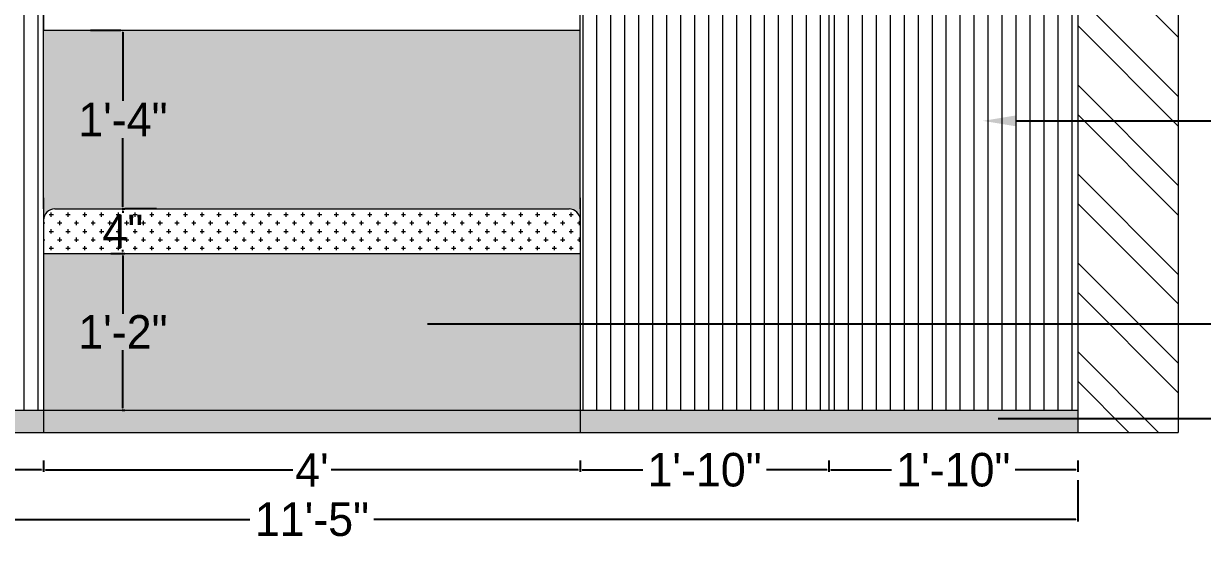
# Model space of a CAD drawing. Header units: inches. Extents: x 15448 to 46480, y -8154 to 0.
# Drawn here: x 22427.9 to 22533.4, y -5756.3 to -5709.9 of the extents above; entities that cross this region are included whole.
import ezdxf
from ezdxf import colors
from ezdxf.entities.mleader import LeaderData, LeaderLine
from ezdxf.math import Vec2, Vec3

# ---------------------------------------------------------------- set-up
doc = ezdxf.new("R2010")
doc.units = ezdxf.units.IN
doc.header["$MEASUREMENT"] = 0
doc.layers.add('IEL-HATCH-002', color=7, linetype='Continuous')
doc.styles.add('b.k', font='verdana.ttf')
doc.styles.add('HEMI', font='stylu.ttf')
doc.styles.get("Standard").update_dxf_attribs({"font": 'arial.ttf'})
doc.dimstyles.new('STANDARD$0', dxfattribs={"dimscale": 0, "dimtxt": 6, "dimasz": 3, "dimexe": 2, "dimexo": 2, "dimgap": 0, "dimtad": 0, "dimtih": 1, "dimtoh": 1, "dimdec": 1, "dimzin": 0, "dimdsep": 46, "dimlunit": 4, "dimtxsty": 'b.k', "dimcen": 2.5, "dimclrd": 256, "dimclre": 256, "dimclrt": 256, "dimadec": 0, "dimazin": 0, "dimtfac": 1, "dimtdec": 1, "dimtofl": 0, "dimtmove": 2, "dimatfit": 2, "dimfxl": 1, "dimfrac": 2, "dimtolj": 1, "dimtzin": 0, "dimlwd": 9, "dimlwe": 9, "dimarcsym": 0})

# ---------------------------------------------------------------- blocks, each defined once
blk = doc.blocks.new('*D699')
at = {"color": 254, "lineweight": -2, "transparency": 16777216}
for p, q in [((22407.48, -5749.04), (22407.48, -5750.06)), ((22429.73, -5749.04), (22429.73, -5750.06))]:
    blk.add_line(p, q, dxfattribs=at)
at = {"color": 1, "lineweight": -2, "transparency": 16777216}
for p, q in [((22407.66, -5749.88), (22413.07, -5749.88)), ((22429.55, -5749.88), (22424.14, -5749.88))]:
    blk.add_line(p, q, dxfattribs=at)
at = {"color": 1, "transparency": 16777216}
for points in [[(22407.66, -5749.85), (22407.66, -5749.91), (22407.48, -5749.88)], [(22429.55, -5749.85), (22429.55, -5749.91), (22429.73, -5749.88)]]:
    blk.add_solid(points, dxfattribs=at)
at = {"layer": 'Defpoints', "color": 0, "transparency": 16777216}
for p in [(22407.48, -5746.04), (22429.73, -5746.04), (22429.73, -5749.88)]:
    blk.add_point(p, dxfattribs=at)
at = {"color": 1, "lineweight": 5, "transparency": 16777216, "insert": (22418.6, -5749.88), "char_height": 3, "attachment_point": 5, "style": 'HEMI'}
blk.add_mtext('\\A1;1\'-10"', dxfattribs=at)
blk = doc.blocks.new('*D700')
at = {"color": 254, "lineweight": -2, "transparency": 16777216}
for p, q in [((22429.73, -5749.04), (22429.73, -5750.06)), ((22477.73, -5749.04), (22477.73, -5750.06))]:
    blk.add_line(p, q, dxfattribs=at)
at = {"color": 1, "lineweight": -2, "transparency": 16777216}
for p, q in [((22429.91, -5749.88), (22452.01, -5749.88)), ((22477.55, -5749.88), (22455.44, -5749.88))]:
    blk.add_line(p, q, dxfattribs=at)
at = {"color": 1, "transparency": 16777216}
for points in [[(22429.91, -5749.85), (22429.91, -5749.91), (22429.73, -5749.88)], [(22477.55, -5749.85), (22477.55, -5749.91), (22477.73, -5749.88)]]:
    blk.add_solid(points, dxfattribs=at)
at = {"layer": 'Defpoints', "color": 0, "transparency": 16777216}
for p in [(22429.73, -5746.04), (22477.73, -5746.04), (22477.73, -5749.88)]:
    blk.add_point(p, dxfattribs=at)
at = {"color": 1, "lineweight": 5, "transparency": 16777216, "insert": (22453.73, -5749.88), "char_height": 3, "attachment_point": 5, "style": 'HEMI'}
blk.add_mtext("\\A1;4'", dxfattribs=at)
blk = doc.blocks.new('*D701')
at = {"color": 254, "lineweight": -2, "transparency": 16777216}
for p, q in [((22477.73, -5749.04), (22477.73, -5750.06)), ((22499.98, -5749.04), (22499.98, -5750.06))]:
    blk.add_line(p, q, dxfattribs=at)
at = {"color": 1, "lineweight": -2, "transparency": 16777216}
for p, q in [((22477.91, -5749.88), (22483.32, -5749.88)), ((22499.8, -5749.88), (22494.39, -5749.88))]:
    blk.add_line(p, q, dxfattribs=at)
at = {"color": 1, "transparency": 16777216}
for points in [[(22477.91, -5749.85), (22477.91, -5749.91), (22477.73, -5749.88)], [(22499.8, -5749.85), (22499.8, -5749.91), (22499.98, -5749.88)]]:
    blk.add_solid(points, dxfattribs=at)
at = {"layer": 'Defpoints', "color": 0, "transparency": 16777216}
for p in [(22477.73, -5746.04), (22499.98, -5746.04), (22499.98, -5749.88)]:
    blk.add_point(p, dxfattribs=at)
at = {"color": 1, "lineweight": 5, "transparency": 16777216, "insert": (22488.85, -5749.88), "char_height": 3, "attachment_point": 5, "style": 'HEMI'}
blk.add_mtext('\\A1;1\'-10"', dxfattribs=at)
blk = doc.blocks.new('*D702')
at = {"color": 254, "lineweight": -2, "transparency": 16777216}
for p, q in [((22499.98, -5749.04), (22499.98, -5750.06)), ((22522.23, -5749.04), (22522.23, -5750.06))]:
    blk.add_line(p, q, dxfattribs=at)
at = {"color": 1, "lineweight": -2, "transparency": 16777216}
for p, q in [((22500.16, -5749.88), (22505.57, -5749.88)), ((22522.05, -5749.88), (22516.64, -5749.88))]:
    blk.add_line(p, q, dxfattribs=at)
at = {"color": 1, "transparency": 16777216}
for points in [[(22500.16, -5749.85), (22500.16, -5749.91), (22499.98, -5749.88)], [(22522.05, -5749.85), (22522.05, -5749.91), (22522.23, -5749.88)]]:
    blk.add_solid(points, dxfattribs=at)
at = {"layer": 'Defpoints', "color": 0, "transparency": 16777216}
for p in [(22499.98, -5746.04), (22522.23, -5746.04), (22522.23, -5749.88)]:
    blk.add_point(p, dxfattribs=at)
at = {"color": 1, "lineweight": 5, "transparency": 16777216, "insert": (22511.1, -5749.88), "char_height": 3, "attachment_point": 5, "style": 'HEMI'}
blk.add_mtext('\\A1;1\'-10"', dxfattribs=at)
blk = doc.blocks.new('*D707')
at = {"color": 254, "lineweight": -2, "transparency": 16777216}
for p, q in [((22435.75, -5730.53), (22437, -5730.53)), ((22436.75, -5744.53), (22437, -5744.53))]:
    blk.add_line(p, q, dxfattribs=at)
at = {"color": 1, "lineweight": -2, "transparency": 16777216}
for p, q in [((22436.82, -5730.71), (22436.82, -5735.91)), ((22436.82, -5744.35), (22436.82, -5739.15))]:
    blk.add_line(p, q, dxfattribs=at)
at = {"color": 1, "transparency": 16777216}
for points in [[(22436.79, -5730.71), (22436.85, -5730.71), (22436.82, -5730.53)], [(22436.79, -5744.35), (22436.85, -5744.35), (22436.82, -5744.53)]]:
    blk.add_solid(points, dxfattribs=at)
at = {"layer": 'Defpoints', "color": 0, "transparency": 16777216}
for p in [(22432.75, -5730.53), (22433.75, -5744.53), (22436.82, -5744.53)]:
    blk.add_point(p, dxfattribs=at)
at = {"color": 1, "lineweight": 5, "transparency": 16777216, "insert": (22436.82, -5737.53), "char_height": 3, "attachment_point": 5, "style": 'HEMI'}
blk.add_mtext('\\A1;1\'-2"', dxfattribs=at)
blk = doc.blocks.new('*D708')
at = {"color": 254, "lineweight": -2, "transparency": 16777216}
for p, q in [((22385.23, -5750.79), (22385.23, -5754.49)), ((22522.23, -5750.79), (22522.23, -5754.49))]:
    blk.add_line(p, q, dxfattribs=at)
at = {"color": 1, "lineweight": -2, "transparency": 16777216}
for p, q in [((22385.41, -5754.31), (22448.19, -5754.31)), ((22522.05, -5754.31), (22459.26, -5754.31))]:
    blk.add_line(p, q, dxfattribs=at)
at = {"color": 1, "transparency": 16777216}
for points in [[(22385.41, -5754.28), (22385.41, -5754.34), (22385.23, -5754.31)], [(22522.05, -5754.28), (22522.05, -5754.34), (22522.23, -5754.31)]]:
    blk.add_solid(points, dxfattribs=at)
at = {"layer": 'Defpoints', "color": 0, "transparency": 16777216}
for p in [(22385.23, -5747.79), (22522.23, -5747.79), (22522.23, -5754.31)]:
    blk.add_point(p, dxfattribs=at)
at = {"color": 1, "lineweight": 5, "transparency": 16777216, "insert": (22453.73, -5754.31), "char_height": 3, "attachment_point": 5, "style": 'HEMI'}
blk.add_mtext('\\A1;11\'-5"', dxfattribs=at)
blk = doc.blocks.new('*D710')
at = {"color": 254, "lineweight": -2, "transparency": 16777216}
for p, q in [((22433.92, -5710.53), (22436.64, -5710.53)), ((22436.75, -5726.53), (22437, -5726.53))]:
    blk.add_line(p, q, dxfattribs=at)
at = {"color": 1, "lineweight": -2, "transparency": 16777216}
for p, q in [((22436.82, -5710.71), (22436.82, -5716.87)), ((22436.82, -5726.35), (22436.82, -5720.19))]:
    blk.add_line(p, q, dxfattribs=at)
at = {"color": 1, "transparency": 16777216}
for points in [[(22436.79, -5710.71), (22436.85, -5710.71), (22436.82, -5710.53)], [(22436.79, -5726.35), (22436.85, -5726.35), (22436.82, -5726.53)]]:
    blk.add_solid(points, dxfattribs=at)
at = {"layer": 'Defpoints', "color": 0, "transparency": 16777216}
for p in [(22436.82, -5710.53), (22436.92, -5710.53), (22433.75, -5726.53)]:
    blk.add_point(p, dxfattribs=at)
at = {"color": 1, "lineweight": 5, "transparency": 16777216, "insert": (22436.82, -5718.53), "char_height": 3, "attachment_point": 5, "style": 'HEMI'}
blk.add_mtext('\\A1;1\'-4"', dxfattribs=at)
blk = doc.blocks.new('*D711')
at = {"color": 1, "lineweight": -2, "transparency": 16777216}
for p, q in [((22436.82, -5726.71), (22436.82, -5726.87)), ((22436.82, -5730.35), (22436.82, -5730.19))]:
    blk.add_line(p, q, dxfattribs=at)
at = {"color": 254, "lineweight": -2, "transparency": 16777216}
for p, q in [((22439.82, -5726.53), (22437, -5726.53)), ((22435.75, -5730.53), (22437, -5730.53))]:
    blk.add_line(p, q, dxfattribs=at)
at = {"color": 1, "transparency": 16777216}
for points in [[(22436.79, -5726.71), (22436.85, -5726.71), (22436.82, -5726.53)], [(22436.79, -5730.35), (22436.85, -5730.35), (22436.82, -5730.53)]]:
    blk.add_solid(points, dxfattribs=at)
at = {"layer": 'Defpoints', "color": 0, "transparency": 16777216}
for p in [(22436.82, -5726.53), (22436.82, -5726.53), (22432.75, -5730.53)]:
    blk.add_point(p, dxfattribs=at)
at = {"color": 1, "lineweight": 5, "transparency": 16777216, "insert": (22436.82, -5728.53), "char_height": 3, "attachment_point": 5, "style": 'HEMI'}
blk.add_mtext('\\A1;4"', dxfattribs=at)

msp = doc.modelspace()

# ---------------------------------------------------------------- hatches: boundary and pattern name
at = {"layer": 'IEL-HATCH-002', "lineweight": 5, "transparency": 33554687}
h = msp.add_hatch(dxfattribs=at)
h.set_pattern_fill('ANSI32', color=1, scale=15, angle=90)
h.set_pattern_definition([(135, (5953.6633, -2744.531), (-3.9774756, -3.9774756), []), (135, (5953.6633, -2741.8795), (-3.9774756, -3.9774756), [])])
h.paths.add_polyline_path([(22385.23, -5626.53), (22376.23, -5626.53), (22376.23, -5746.53), (22385.23, -5746.53)])
h.paths.add_polyline_path([(22531.23, -5626.53), (22522.23, -5626.53), (22522.23, -5746.53), (22531.23, -5746.53)])
at = {"layer": 'IEL-HATCH-002', "lineweight": 5, "true_color": 0xf5efeb, "transparency": 33554687}
h = msp.add_hatch(color=7, dxfattribs=at)
h.dxf.hatch_style = 1
h.paths.add_polyline_path([(22477.73, -5710.53), (22429.73, -5710.53), (22429.73, -5726.53), (22429.73, -5727.53, -0.414214), (22430.73, -5726.53), (22476.73, -5726.53, -0.414214), (22477.73, -5727.53), (22477.73, -5725.53)])
h.paths.add_polyline_path([(22477.73, -5650.53), (22429.73, -5650.53), (22429.73, -5662.53), (22477.73, -5662.53)])
at = {"layer": 'IEL-HATCH-002', "lineweight": 5, "true_color": 0xd5bdae, "transparency": 33554687}
h = msp.add_hatch(dxfattribs=at)
h.set_pattern_fill('ANSI31', color=9, scale=10, angle=45)
h.set_pattern_definition([(90, (5639.2271, -2744.5311), (-1.25, 0), [])])
h.paths.add_polyline_path([(22407.48, -5708.53), (22385.23, -5708.53), (22385.23, -5744.53), (22407.48, -5744.53)])
h.paths.add_polyline_path([(22429.73, -5708.53), (22407.48, -5708.53), (22407.48, -5744.53), (22429.73, -5744.53), (22429.73, -5725.53)])
h = msp.add_hatch(dxfattribs=at)
h.set_pattern_fill('ANSI31', color=9, scale=10, angle=45)
h.set_pattern_definition([(90, (5731.7271, -2744.5311), (-1.25, 0), [])])
h.paths.add_polyline_path([(22499.98, -5708.53), (22477.73, -5708.53), (22477.73, -5744.53), (22499.98, -5744.53)])
h.paths.add_polyline_path([(22522.23, -5708.53), (22499.98, -5708.53), (22499.98, -5744.53), (22522.23, -5744.53), (22522.23, -5725.53)])
at = {"layer": 'IEL-HATCH-002', "lineweight": 5, "true_color": 0x939598, "transparency": 33554687}
h = msp.add_hatch(dxfattribs=at)
h.set_pattern_fill('CROSS', color=252, scale=3)
h.set_pattern_definition([(0, (5639.2271, -3228.03505), (0.75, 0.75), [0.375, -1.125]), (90, (5639.4146, -3228.22255), (-0.75, 0.75), [0.375, -1.125])])
edge = h.paths.add_edge_path()
edge.add_line((22476.73, -5726.53), (22430.73, -5726.53))
edge.add_arc((22430.73, -5727.53), 1, 90, 180)
edge.add_line((22429.73, -5727.53), (22429.73, -5730.53))
edge.add_line((22429.73, -5730.53), (22477.73, -5730.53))
edge.add_line((22477.73, -5730.53), (22477.73, -5727.53))
edge.add_arc((22476.73, -5727.53), 1, 0, 90)
at = {"layer": 'IEL-HATCH-002', "lineweight": 5, "true_color": 0xce956f, "transparency": 33554687}
h = msp.add_hatch(color=33, dxfattribs=at)
h.dxf.hatch_style = 1
h.paths.add_polyline_path([(22477.73, -5730.53), (22429.73, -5730.53), (22429.73, -5744.53), (22477.73, -5744.53)])
at = {"layer": 'IEL-HATCH-002', "lineweight": 5, "transparency": 33554687}
h = msp.add_hatch(color=256, dxfattribs=at)
h.dxf.hatch_style = 1
h.set_gradient(color1=(255, 255, 255), color2=(245, 239, 235), name='INVCYLINDER')
h.paths.add_polyline_path([(22429.73, -5744.53), (22385.23, -5744.53), (22385.23, -5746.53), (22429.73, -5746.53)])
h.paths.add_polyline_path([(22477.73, -5744.53), (22429.73, -5744.53), (22429.73, -5746.53), (22477.73, -5746.53)])
h.paths.add_polyline_path([(22522.23, -5744.53), (22477.73, -5744.53), (22477.73, -5746.53), (22522.23, -5746.53)])

# ---------------------------------------------------------------- linework, layer by layer
at = {"lineweight": 5}
for p, q in [((22531.23, -5618.53), (22531.23, -5746.53)), ((22429.73, -5726.53), (22429.73, -5626.53)), ((22499.98, -5626.53), (22499.98, -5744.53)), ((22522.23, -5626.53), (22522.23, -5746.53)), ((22477.73, -5726.53), (22477.73, -5710.53)), ((22429.73, -5725.53), (22429.73, -5746.53)), ((22477.73, -5725.53), (22477.73, -5746.53)), ((22430.73, -5726.53), (22476.73, -5726.53)), ((22429.73, -5730.53), (22477.73, -5730.53)), ((22385.23, -5744.53), (22522.23, -5744.53)), ((22376.23, -5746.53), (22531.23, -5746.53))]:
    msp.add_line(p, q, dxfattribs=at)
msp.add_lwpolyline([(22477.73, -5710.53), (22477.73, -5662.53), (22429.73, -5662.53), (22429.73, -5710.53)], close=True, dxfattribs=at)
for centre, start, end in [((22430.73, -5727.53), 90, 180), ((22476.73, -5727.53), 0, 90)]:
    msp.add_arc(centre, 1, start, end, dxfattribs=at)

# ---------------------------------------------------------------- dimensions: what is measured, and where the dimension line sits
at = {"color": 1, "lineweight": 5}
for base, p1, p2, picture, middle in [((22436.82, -5710.53), (22433.75, -5726.53), (22436.92, -5710.53), '*D710', (22436.82, -5718.53)), ((22436.82, -5726.53), (22432.75, -5730.53), (22436.82, -5726.53), '*D711', (22436.82, -5728.53)), ((22436.82, -5744.53), (22432.75, -5730.53), (22433.75, -5744.53), '*D707', (22436.82, -5737.53))]:
    dim = msp.add_linear_dim(base=base, p1=p1, p2=p2, angle=90, dimstyle='STANDARD$0', override={"dimscale": 1, "dimtxt": 3, "dimasz": 0.18, "dimexe": 0.18, "dimexo": 3, "dimgap": 0.09, "dimdec": 0, "dimtxsty": 'HEMI', "dimcen": 0.09, "dimclrd": 1, "dimclre": 254, "dimclrt": 1, "dimtdec": 0, "dimtmove": 1, "dimatfit": 3, "dimfxl": 0.03937, "dimfrac": 0, "dimlwd": 65534, "dimlwe": 65534, "dimarcsym": 1}, dxfattribs=at)
    dim.commit()
    dim.dimension.update_dxf_attribs({"geometry": picture, "text_midpoint": middle})
for base, p1, p2, picture, middle in [((22429.73, -5749.88), (22407.48, -5746.04), (22429.73, -5746.04), '*D699', (22418.6, -5749.88)), ((22477.73, -5749.88), (22429.73, -5746.04), (22477.73, -5746.04), '*D700', (22453.73, -5749.88)), ((22499.98, -5749.88), (22477.73, -5746.04), (22499.98, -5746.04), '*D701', (22488.85, -5749.88)), ((22522.23, -5749.88), (22499.98, -5746.04), (22522.23, -5746.04), '*D702', (22511.1, -5749.88)), ((22522.23, -5754.31), (22385.23, -5747.79), (22522.23, -5747.79), '*D708', (22453.73, -5754.31))]:
    dim = msp.add_linear_dim(base=base, p1=p1, p2=p2, dimstyle='STANDARD$0', override={"dimscale": 1, "dimtxt": 3, "dimasz": 0.18, "dimexe": 0.18, "dimexo": 3, "dimgap": 0.09, "dimdec": 0, "dimtxsty": 'HEMI', "dimcen": 0.09, "dimclrd": 1, "dimclre": 254, "dimclrt": 1, "dimtdec": 0, "dimtmove": 1, "dimatfit": 3, "dimfxl": 0.03937, "dimfrac": 0, "dimlwd": 65534, "dimlwe": 65534, "dimarcsym": 1}, dxfattribs=at)
    dim.commit()
    dim.dimension.update_dxf_attribs({"geometry": picture, "text_midpoint": middle})

# ---------------------------------------------------------------- leaders
at = {"color": 5, "lineweight": 5}
ml = msp.add_multileader_mtext('Standard', dxfattribs=at)
ml.set_content('', color=5)
ml.set_leader_properties()
ml.build(insert=Vec2(0, 0))
ml.multileader.update_dxf_attribs({"text_right_attachment_type": 6, "dogleg_length": 0.36, "arrow_head_size": 3})
ctx = ml.context
ctx.base_point, ctx.char_height, ctx.arrow_head_size, ctx.landing_gap_size, ctx.plane_origin = Vec3(22550.04, -5718.65), 0.18, 3, 0.09, Vec3(22490.99, -5718.65)
ctx.right_attachment = 6
notes = []
notes.append((ctx, [(0, (1, 1, 0), (22549.68, -5718.65), (1, 0), 0.36, [(0, [(22513.75, -5718.65)], 0, [])])]))
ctx.mtext.insert, ctx.mtext.flow_direction = Vec3(22550.13, -5718.56), 5
ml = msp.add_multileader_mtext('Standard', dxfattribs=at)
ml.set_content('', color=5)
ml.set_leader_properties()
ml.build(insert=Vec2(0, 0))
ml.multileader.update_dxf_attribs({"text_right_attachment_type": 6, "dogleg_length": 0.36, "arrow_head_size": 3})
ctx = ml.context
ctx.base_point, ctx.char_height, ctx.arrow_head_size, ctx.landing_gap_size, ctx.plane_origin = Vec3(22550.04, -5736.82), 0.18, 3, 0.09, Vec3(22490.99, -5736.82)
ctx.right_attachment = 6
notes.append((ctx, [(0, (1, 1, 0), (22549.68, -5736.82), (1, 0), 0.36, [(0, [(22461.06, -5736.82)], 0, [])])]))
ctx.mtext.insert, ctx.mtext.flow_direction = Vec3(22550.13, -5736.73), 5
ml = msp.add_multileader_mtext('Standard', dxfattribs=at)
ml.set_content('', color=5)
ml.set_leader_properties()
ml.build(insert=Vec2(0, 0))
ml.multileader.update_dxf_attribs({"text_right_attachment_type": 6, "dogleg_length": 0.36, "arrow_head_size": 3})
ctx = ml.context
ctx.base_point, ctx.char_height, ctx.arrow_head_size, ctx.landing_gap_size, ctx.plane_origin = Vec3(22550.04, -5745.27), 0.18, 3, 0.09, Vec3(22490.99, -5745.27)
ctx.right_attachment = 6
notes.append((ctx, [(0, (1, 1, 0), (22549.68, -5745.27), (1, 0), 0.36, [(0, [(22512.13, -5745.27)], 0, [])])]))
ctx.mtext.insert, ctx.mtext.flow_direction = Vec3(22550.13, -5745.18), 5
for ctx, leaders in notes:
    for number, flags, end, landing, length, lines in leaders:
        leader = LeaderData()
        leader.index, (leader.has_last_leader_line, leader.has_dogleg_vector, leader.attachment_direction) = number, flags
        leader.last_leader_point, leader.dogleg_vector, leader.dogleg_length = Vec3(end), Vec3(landing), length
        for number, points, colour, breaks in lines:
            line = LeaderLine()
            line.index, line.vertices, line.color, line.breaks = number, Vec3.list(points), colors.encode_raw_color(colour), breaks
            leader.lines.append(line)
        ctx.leaders.append(leader)

doc.saveas('drawing.dxf')
